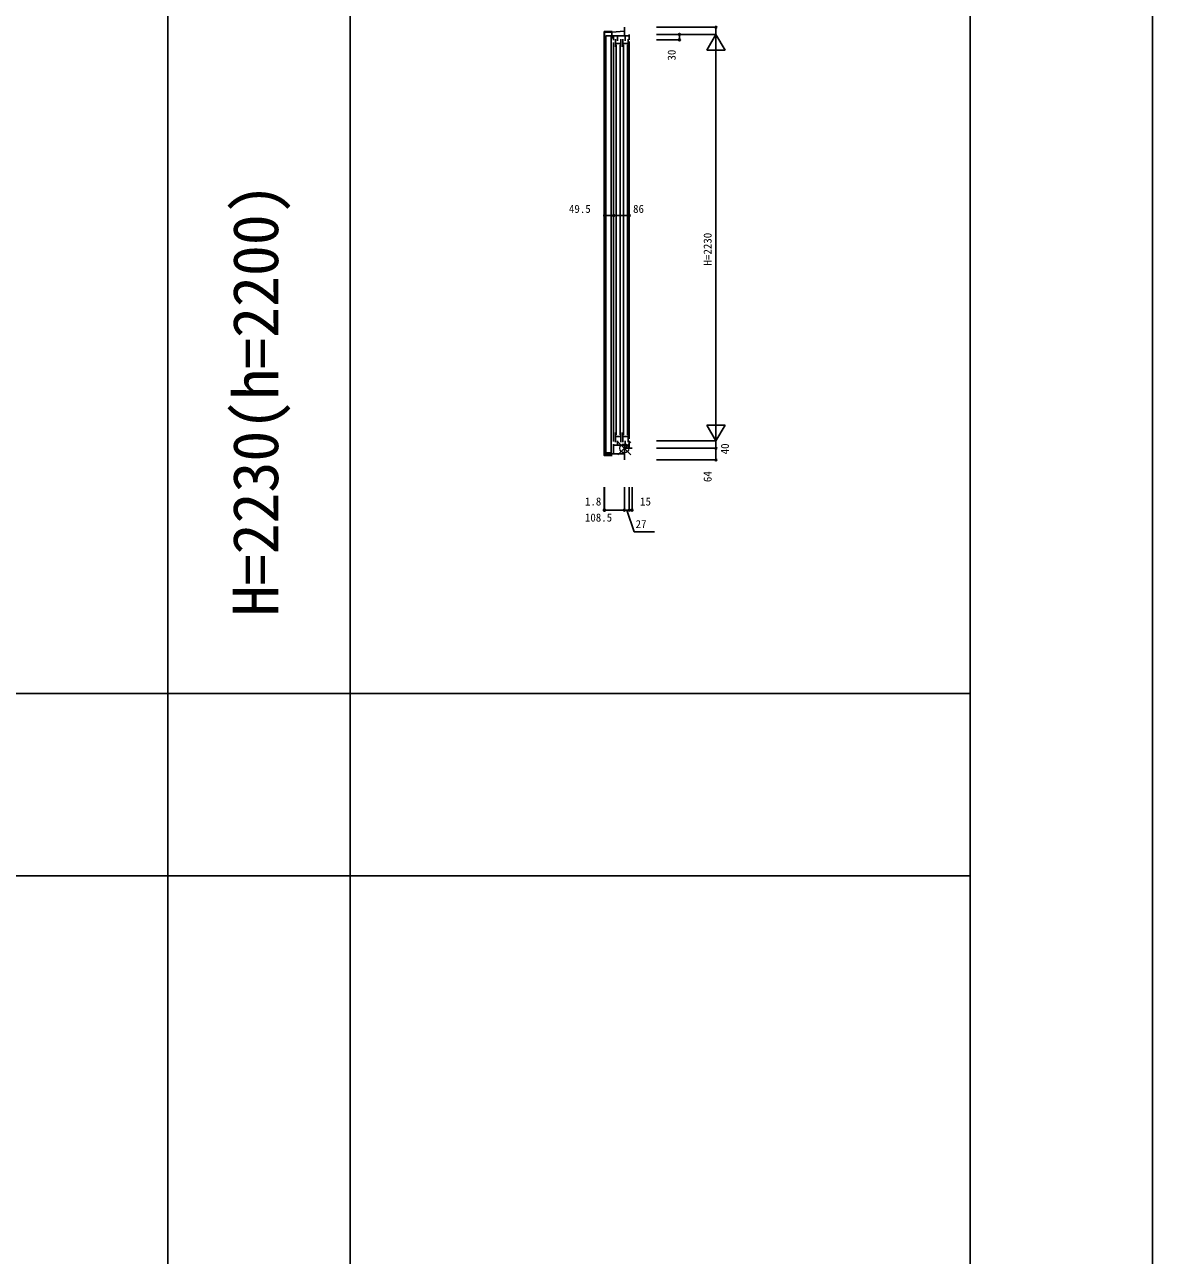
# Model space of a CAD drawing. Units: millimetres, scale not verified. Extents: x -27506 to 27500, y -20006 to 20000.
# Drawn here: x 21314 to 27500, y -81 to 6668 of the extents above; entities that cross this region are included whole.
import ezdxf
from ezdxf.enums import TextEntityAlignment as Align

# ---------------------------------------------------------------- set-up
doc = ezdxf.new("R2010")
doc.units = ezdxf.units.MM
doc.header["$LTSCALE"] = 24
for name, color, linetype in [('0-0_0', 7, 'Continuous'), ('0-5_YKK_C1', 4, 'Continuous'), ('0-7_YKK_F1', 7, 'Continuous'), ('0-9_YKK_N1', 2, 'Continuous')]:
    doc.layers.add(name, color=color, linetype=linetype)
doc.layers.add('0-8_YKK_IN', color=1, linetype='Continuous', lineweight=18)
doc.styles.add('ＭＳ ゴシック', font='')
doc.styles.get('ＭＳ ゴシック').set_extended_font_data('MS Gothic')

msp = doc.modelspace()

# ---------------------------------------------------------------- linework, layer by layer
at = {"layer": '0-5_YKK_C1'}
for p, q in [((24493.7, 6631.6), (24493.7, 4304.7)), ((24493.7, 6631.6), (24537.3, 6631.6)), ((24495.5, 6627.5), (24495.5, 6593)), ((24536, 6627.5), (24495.5, 6627.5)), ((24535.8, 6593), (24535.8, 6627.5)), ((24536, 6627.5), (24604, 6633.45)), ((24604, 6654), (24604, 6607)), ((24631, 6615), (24631, 6585)), ((24495.5, 4340), (24495.5, 6583)), ((24502.26, 4319.5), (24502.26, 6607)), ((24502.26, 6607), (24530.75, 6607)), ((24530.75, 4319.5), (24530.75, 6607)), ((24535.8, 6607), (24631, 6607)), ((24545, 6584), (24545, 6607)), ((24545, 6571), (24545, 4382)), ((24554.8, 6588), (24554.8, 6546)), ((24554.8, 6565.4), (24584.4, 6565.4)), ((24558.1, 6558), (24558.1, 4419)), ((24567, 6580), (24567, 6607)), ((24580.1, 4419), (24580.1, 6558)), ((24584.4, 6546), (24584.4, 6588)), ((24595.8, 6588), (24595.8, 6546)), ((24595.8, 6565.4), (24625.4, 6565.4)), ((24599.1, 6558), (24599.1, 4419)), ((24608, 6580), (24608, 6607)), ((24621.1, 4419), (24621.1, 6558)), ((24625.4, 6546), (24625.4, 6588)), ((24631, 4396), (24631, 6575)), ((24554.8, 4431), (24554.8, 4378)), ((24554.8, 4409.4), (24584.4, 4409.4)), ((24584.4, 4431), (24584.4, 4378)), ((24595.8, 4431), (24595.8, 4378)), ((24595.8, 4409.4), (24625.4, 4409.4)), ((24625.4, 4378), (24625.4, 4431)), ((24495.5, 4304.5), (24495.5, 4330)), ((24516.5, 4323.5), (24516.5, 4314.2)), ((24545, 4368), (24545, 4314.2)), ((24545, 4362.5), (24631, 4362.5)), ((24567, 4385), (24567, 4362.5)), ((24646, 4345), (24604, 4345)), ((24608, 4385), (24608, 4362.5)), ((24617, 4345), (24617, 4362.5)), ((24631, 4345), (24631, 4385)), ((24493.7, 4304.7), (24537.3, 4304.7)), ((24495.5, 4314.2), (24604, 4314.2)), ((24502.26, 4319.5), (24530.75, 4319.5))]:
    msp.add_line(p, q, dxfattribs=at)
msp.add_lwpolyline([(24604, 4281), (24604, 4345), (24604, 4362.5)], dxfattribs=at)
at = {"layer": '0-7_YKK_F1'}
for p, q in [((27500, -20000), (27500, 20000)), ((22100, -20000), (22100, 19000)), ((23100, -20000), (23100, 19000)), ((26500, -20000), (26500, 19000)), ((-27500, 3000), (26500, 3000)), ((-27500, 2000), (26500, 2000))]:
    msp.add_line(p, q, dxfattribs=at)
at = {"layer": '0-8_YKK_IN'}
for p, q in [((24568.64, 4309.64), (24639.36, 4380.35)), ((24568.64, 4380.35), (24639.36, 4309.64))]:
    msp.add_line(p, q, dxfattribs=at)
msp.add_circle((24604, 4345), 25, dxfattribs=at)
at = {"layer": '0-9_YKK_N1'}
for p, q in [((24781, 6654), (25106, 6654)), ((24781, 6615), (25106, 6615)), ((24906, 6615), (24906, 6585)), ((25056, 6528.4), (25106, 6615)), ((25106, 6654), (25106, 6615)), ((25106, 6615), (25106, 4385)), ((25156, 6528.4), (25106, 6615)), ((24781, 6585), (24906, 6585)), ((25056, 6528.4), (25156, 6528.4)), ((24495.5, 5496.51), (24495.5, 5621.51)), ((24545, 5621.51), (24495.5, 5621.51)), ((24631, 5496.51), (24631, 5621.51)), ((25056, 4471.6), (25106, 4385)), ((25056, 4471.6), (25156, 4471.6)), ((25106, 4385), (25156, 4471.6)), ((24781, 4385), (25106, 4385)), ((24781, 4345), (25106, 4345)), ((25106, 4385), (25106, 4345)), ((25106, 4345), (25106, 4281)), ((24781, 4281), (25106, 4281)), ((24493.7, 4131), (24493.7, 4006)), ((24604, 4131), (24604, 4006)), ((24631, 4131), (24631, 4006)), ((24646, 4131), (24646, 4006)), ((24495.5, 4006), (24493.7, 4006)), ((24604, 4006), (24631, 4006)), ((24617.5, 4006), (24657.93, 3887.63)), ((24631, 4006), (24646, 4006)), ((24657.93, 3887.63), (24769.8, 3887.63))]:
    msp.add_line(p, q, dxfattribs=at)
for points in [[(24545, 5496.51), (24545, 5621.51), (24631, 5621.51)], [(24495.5, 4131), (24495.5, 4006), (24604, 4006)]]:
    msp.add_lwpolyline(points, dxfattribs=at)
for centre in [(24906, 6615), (25106, 6654), (24906, 6585), (24495.5, 5621.51), (24545, 5621.51), (24631, 5621.51), (25106, 4345), (25106, 4281), (24493.7, 4006), (24495.5, 4006), (24604, 4006), (24631, 4006), (24646, 4006)]:
    msp.add_circle(centre, 5, dxfattribs=at)

# ---------------------------------------------------------------- texts
at = {"layer": '0-0_0', "color": 3, "style": 'ＭＳ ゴシック'}
msp.add_text('H=2230(h=2200)', height=249.3, rotation=90, dxfattribs=at).set_placement((22779.91, 3423.87), align=Align.BOTTOM_LEFT)
at = {"layer": '0-9_YKK_N1', "style": 'ＭＳ ゴシック'}
for s, p in [('30', (24898.27, 6471.35)), ('H=2230', (25095.5, 5347.46)), ('40', (25190.69, 4311.8)), ('64', (25095.5, 4159.34))]:
    msp.add_text(s, height=43.99, rotation=90, dxfattribs=at).set_placement(p, align=Align.BOTTOM_LEFT)
for s, p in [('49.5', (24299.75, 5622.87)), ('86', (24651.53, 5622.87)), ('1.8', (24387.61, 4018)), ('15', (24690, 4018)), ('108.5', (24387.23, 3929.97)), ('27', (24665.4, 3894.01))]:
    msp.add_text(s, height=43.99, dxfattribs=at).set_placement(p, align=Align.BOTTOM_LEFT)

doc.saveas('drawing.dxf')
